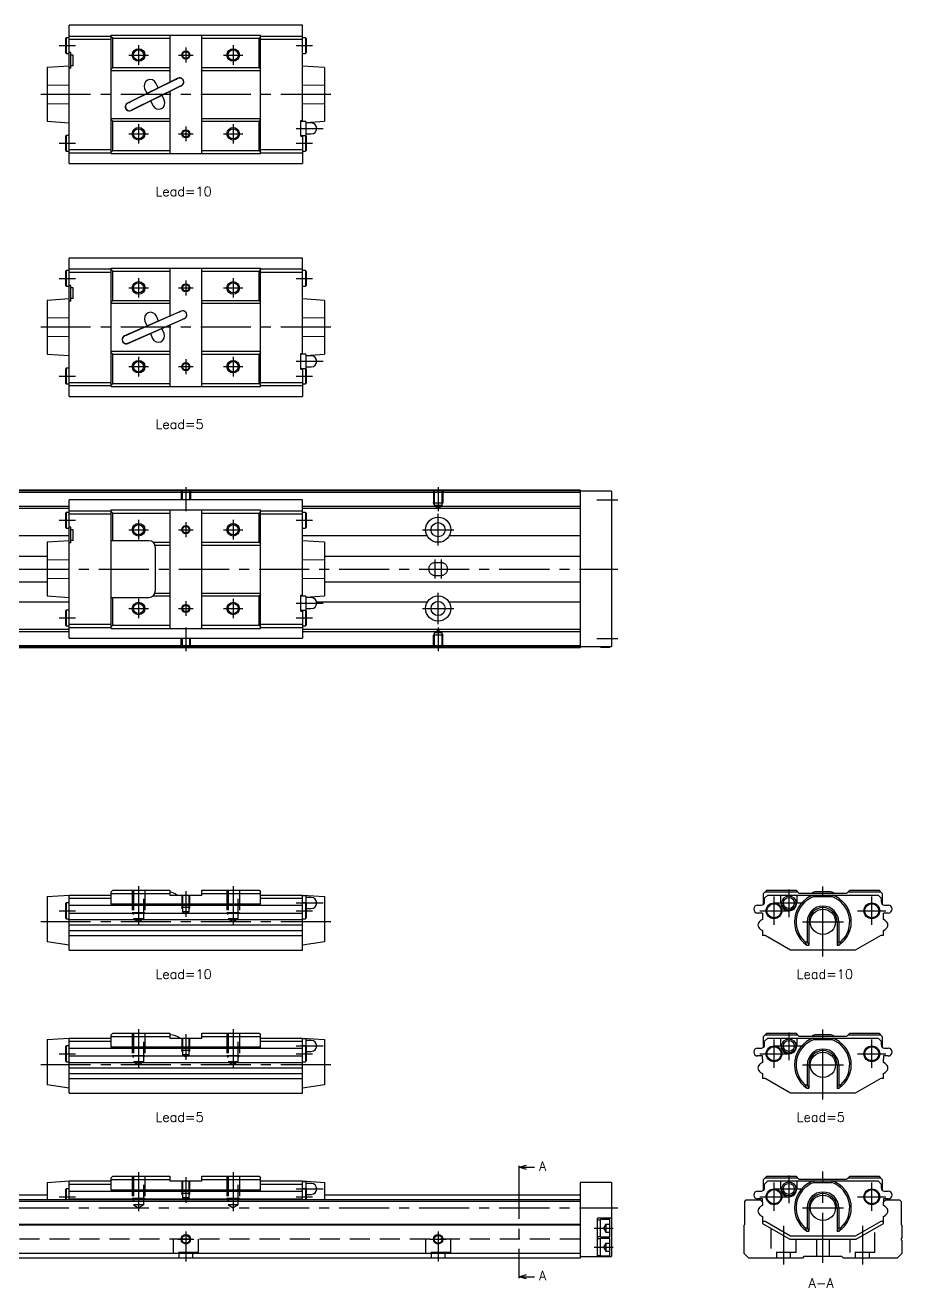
# Model space of a CAD drawing. Extents: x 0 to 494, y -8 to 401.
# Drawn here: x 215.7 to 493.6, y 0.6 to 401.3 of the extents above; entities that cross this region are included whole.
import ezdxf

# ---------------------------------------------------------------- set-up
doc = ezdxf.new("R2010")
doc.units = 0
doc.header["$LTSCALE"] = 0.5
doc.linetypes.add('CENTER', pattern=[50.8, 31.75, -6.35, 6.35, -6.35])
doc.linetypes.add('DASHED', pattern=[19.05, 12.7, -6.35])
for name, color, linetype in [('MSM_CENTER', 1, 'CENTER'), ('MSM_CONTINUOUS', 7, 'CONTINUOUS'), ('MSM_DASHED', 4, 'DASHED'), ('MSM_NARROW', 5, 'CONTINUOUS'), ('MSM_PART_NUMBER', 7, 'CONTINUOUS')]:
    doc.layers.add(name, color=color, linetype=linetype)
doc.styles.get("Standard").update_dxf_attribs({"font": 'txt.shx', "height": 1, "bigfont": 'bigfont.shx'})

msp = doc.modelspace()

# ---------------------------------------------------------------- linework, layer by layer
at = {"layer": 'MSM_CENTER'}
for p, q in [((226.41, 394.84), (231.61, 394.84)), ((251.61, 394.94), (251.61, 388.74)), ((266.61, 394.2), (266.61, 389.47)), ((281.61, 394.94), (281.61, 388.74)), ((301.61, 394.84), (306.81, 394.84)), ((248.51, 391.84), (254.71, 391.84)), ((264.24, 391.84), (268.97, 391.84)), ((278.51, 391.84), (284.71, 391.84)), ((312.61, 379.34), (220.61, 379.34)), ((251.61, 369.94), (251.61, 363.74)), ((266.61, 369.2), (266.61, 364.47)), ((281.61, 369.94), (281.61, 363.74)), ((248.51, 366.84), (254.71, 366.84)), ((264.24, 366.84), (268.97, 366.84)), ((278.51, 366.84), (284.71, 366.84)), ((301.61, 368.54), (310.11, 368.54)), ((226.41, 363.84), (231.61, 363.84)), ((301.61, 363.84), (306.81, 363.84)), ((226.41, 320.94), (231.61, 320.94)), ((251.61, 321.04), (251.61, 314.84)), ((281.61, 321.04), (281.61, 314.84)), ((301.61, 320.94), (306.81, 320.94)), ((248.51, 317.94), (254.71, 317.94)), ((264.24, 317.94), (268.97, 317.94)), ((266.61, 320.3), (266.61, 315.57)), ((278.51, 317.94), (284.71, 317.94)), ((312.61, 305.44), (220.61, 305.44)), ((248.51, 292.94), (254.71, 292.94)), ((251.61, 296.04), (251.61, 289.84)), ((264.24, 292.94), (268.97, 292.94)), ((266.61, 295.3), (266.61, 290.57)), ((278.51, 292.94), (284.71, 292.94)), ((281.61, 296.04), (281.61, 289.84)), ((301.61, 294.64), (310.11, 294.64)), ((226.41, 289.94), (231.61, 289.94)), ((301.61, 289.94), (306.81, 289.94)), ((266.61, 254.69), (266.61, 247.06)), ((346.61, 254.69), (346.61, 247.06)), ((396.91, 250.69), (403.61, 250.69)), ((346.61, 236.19), (346.61, 246.19)), ((226.41, 244.19), (231.61, 244.19)), ((248.51, 241.19), (254.71, 241.19)), ((251.61, 244.29), (251.61, 238.09)), ((264.24, 241.19), (268.97, 241.19)), ((266.61, 243.55), (266.61, 238.82)), ((278.51, 241.19), (284.71, 241.19)), ((281.61, 244.29), (281.61, 238.09)), ((301.61, 244.19), (306.81, 244.19)), ((341.61, 241.19), (351.61, 241.19)), ((86.61, 228.69), (403.61, 228.69)), ((345.61, 231.69), (345.61, 225.69)), ((347.61, 231.69), (347.61, 225.69)), ((346.61, 211.19), (346.61, 221.19)), ((251.61, 219.29), (251.61, 213.09)), ((266.61, 218.55), (266.61, 213.82)), ((281.61, 219.29), (281.61, 213.09)), ((301.61, 217.89), (310.11, 217.89)), ((226.41, 213.19), (231.61, 213.19)), ((248.51, 216.19), (254.71, 216.19)), ((264.24, 216.19), (268.97, 216.19)), ((278.51, 216.19), (284.71, 216.19)), ((301.61, 213.19), (306.81, 213.19)), ((341.61, 216.19), (351.61, 216.19)), ((266.61, 210.2), (266.61, 202.69)), ((346.61, 210.2), (346.61, 202.69)), ((396.91, 206.69), (403.61, 206.69)), ((251.61, 128.1), (251.61, 115.71)), ((266.61, 126.45), (266.61, 118.29)), ((281.61, 128.1), (281.61, 115.71)), ((453.15, 115.75), (453.15, 124.75)), ((457.85, 127), (457.85, 118.25)), ((468.65, 105.75), (468.65, 128.05)), ((484.15, 115.75), (484.15, 124.75)), ((226.41, 120.25), (231.61, 120.25)), ((301.61, 122.75), (310.11, 122.75)), ((301.61, 120.25), (306.81, 120.25)), ((448.65, 120.25), (457.65, 120.25)), ((453.35, 122.75), (462.35, 122.75)), ((479.65, 120.25), (488.65, 120.25)), ((312.61, 116.75), (220.61, 116.75)), ((462.15, 116.75), (475.15, 116.75)), ((251.61, 82.72), (251.61, 70.34)), ((266.61, 81.07), (266.61, 72.91)), ((281.61, 82.72), (281.61, 70.34)), ((457.85, 81.62), (457.85, 72.87)), ((468.65, 60.37), (468.65, 82.67)), ((301.61, 77.37), (310.11, 77.37)), ((453.15, 70.37), (453.15, 79.37)), ((453.35, 77.37), (462.35, 77.37)), ((484.15, 70.37), (484.15, 79.37)), ((226.41, 74.87), (231.61, 74.87)), ((301.61, 74.87), (306.81, 74.87)), ((448.65, 74.87), (457.65, 74.87)), ((479.65, 74.87), (488.65, 74.87)), ((312.61, 71.37), (220.61, 71.37)), ((462.15, 71.37), (475.15, 71.37)), ((251.61, 37.35), (251.61, 24.96)), ((281.61, 37.35), (281.61, 24.96)), ((372.17, 38.36), (372.17, 4.63)), ((457.85, 36.25), (457.85, 27.5)), ((468.65, 8.5), (468.65, 37.5)), ((266.61, 35.7), (266.61, 27.54)), ((453.15, 25), (453.15, 34)), ((484.15, 25), (484.15, 34)), ((226.41, 29.5), (231.61, 29.5)), ((301.61, 32), (310.11, 32)), ((301.61, 29.5), (306.81, 29.5)), ((448.65, 29.5), (457.65, 29.5)), ((453.35, 32), (462.35, 32)), ((479.65, 29.5), (488.65, 29.5)), ((86.61, 26), (403.61, 26)), ((462.15, 26), (475.15, 26)), ((456.15, 20.29), (456.15, 8)), ((481.15, 20.29), (481.15, 8)), ((266.61, 18.5), (266.61, 9)), ((346.61, 18.5), (346.61, 9)), ((396.11, 19.5), (402.11, 19.5)), ((264.07, 16), (269.14, 16)), ((344.03, 16), (349.18, 16)), ((396.11, 13.5), (402.11, 13.5))]:
    msp.add_line(p, q, dxfattribs=at)
at = {"layer": 'MSM_CONTINUOUS'}
for p, q in [((303.61, 401.29), (229.61, 401.29)), ((229.61, 357.39), (229.61, 401.29)), ((303.61, 370.79), (303.61, 401.29)), ((228.66, 397.34), (228.41, 397.09)), ((228.41, 397.09), (228.41, 392.59)), ((229.61, 397.34), (228.66, 397.34)), ((228.66, 397.34), (228.66, 392.34)), ((229.61, 397.84), (242.91, 397.84)), ((229.61, 396.84), (242.91, 396.84)), ((242.91, 360.54), (242.91, 398.14)), ((242.91, 398.14), (290.31, 398.14)), ((243.41, 397.14), (242.91, 397.64)), ((243.41, 387.84), (243.41, 397.14)), ((243.41, 397.14), (261.51, 397.14)), ((261.51, 398.14), (261.51, 383.18)), ((271.71, 360.54), (271.71, 398.14)), ((271.71, 397.14), (289.81, 397.14)), ((290.31, 397.64), (289.81, 397.14)), ((289.81, 387.84), (289.81, 397.14)), ((290.31, 360.54), (290.31, 398.14)), ((290.31, 397.84), (303.61, 397.84)), ((290.31, 396.84), (303.61, 396.84)), ((304.56, 397.34), (303.61, 397.34)), ((304.56, 397.34), (304.56, 392.34)), ((304.81, 397.09), (304.56, 397.34)), ((304.81, 397.09), (304.81, 392.59)), ((228.41, 392.59), (228.66, 392.34)), ((228.66, 392.34), (229.61, 392.34)), ((230.11, 392.64), (229.61, 392.64)), ((230.11, 387.64), (230.11, 392.64)), ((230.81, 391.84), (230.11, 391.84)), ((230.81, 388.44), (230.81, 391.84)), ((303.61, 392.34), (304.56, 392.34)), ((304.56, 392.34), (304.81, 392.59)), ((229.61, 388.34), (222.61, 387.84)), ((222.61, 387.84), (222.61, 370.84)), ((230.11, 387.64), (229.61, 387.64)), ((230.81, 388.44), (230.11, 388.44)), ((242.91, 387.34), (243.41, 387.84)), ((242.91, 386.94), (261.51, 386.94)), ((243.41, 387.84), (261.51, 387.84)), ((271.71, 387.84), (289.81, 387.84)), ((271.71, 386.94), (290.31, 386.94)), ((289.81, 387.84), (290.31, 387.34)), ((310.61, 387.84), (303.61, 388.34)), ((310.61, 387.84), (310.61, 370.84)), ((229.61, 382.3), (222.61, 382.21)), ((264.08, 384.46), (248.08, 376.56)), ((263.37, 384.05), (248.84, 376.87)), ((249.23, 374.22), (265.23, 382.12)), ((249.94, 374.63), (264.48, 381.81)), ((253.53, 381.14), (254.29, 379.62)), ((257.87, 381.39), (257.12, 382.92)), ((263.37, 384.05), (263.7, 384.18)), ((264.1, 384.41), (263.79, 384.26)), ((264.78, 382), (264.48, 381.81)), ((264.89, 382.01), (265.21, 382.17)), ((310.61, 382.21), (303.61, 382.3)), ((248.42, 376.67), (248.1, 376.51)), ((248.53, 376.68), (248.84, 376.87)), ((255.44, 377.29), (256.19, 375.76)), ((259.78, 377.54), (259.02, 379.06)), ((261.51, 380.28), (261.51, 360.54)), ((222.61, 376.47), (229.61, 376.38)), ((249.21, 374.27), (249.52, 374.42)), ((249.61, 374.5), (249.94, 374.63)), ((303.61, 376.38), (310.61, 376.47)), ((222.61, 370.84), (229.61, 370.34)), ((242.91, 371.74), (261.51, 371.74)), ((243.41, 370.84), (242.91, 371.34)), ((243.41, 370.84), (261.51, 370.84)), ((243.41, 361.54), (243.41, 370.84)), ((271.71, 371.74), (290.31, 371.74)), ((271.71, 370.84), (289.81, 370.84)), ((290.31, 371.34), (289.81, 370.84)), ((289.81, 361.54), (289.81, 370.84)), ((303.11, 371.04), (303.61, 371.04)), ((303.11, 366.04), (303.11, 371.04)), ((304.61, 370.79), (303.11, 370.79)), ((304.61, 370.41), (310.61, 370.84)), ((304.61, 370.79), (304.61, 366.29)), ((306.36, 370.29), (304.61, 370.29)), ((228.66, 366.34), (228.41, 366.09)), ((228.41, 366.09), (228.41, 361.59)), ((228.66, 366.34), (228.66, 361.34)), ((229.61, 366.34), (228.66, 366.34)), ((303.11, 366.29), (304.61, 366.29)), ((303.11, 366.04), (303.61, 366.04)), ((303.61, 366.29), (303.61, 357.39)), ((304.56, 366.29), (304.56, 361.34)), ((304.61, 366.79), (306.36, 366.79)), ((304.81, 366.09), (304.61, 366.29)), ((304.81, 366.09), (304.81, 361.59)), ((228.41, 361.59), (228.66, 361.34)), ((228.66, 361.34), (229.61, 361.34)), ((229.61, 361.84), (242.91, 361.84)), ((229.61, 360.84), (242.91, 360.84)), ((242.91, 361.04), (243.41, 361.54)), ((243.41, 361.54), (261.51, 361.54)), ((271.71, 361.54), (289.81, 361.54)), ((289.81, 361.54), (290.31, 361.04)), ((290.31, 361.84), (303.61, 361.84)), ((290.31, 360.84), (303.61, 360.84)), ((303.61, 361.34), (304.56, 361.34)), ((304.56, 361.34), (304.81, 361.59)), ((229.61, 357.39), (303.61, 357.39)), ((242.91, 360.54), (290.31, 360.54)), ((303.61, 327.39), (229.61, 327.39)), ((229.61, 283.49), (229.61, 327.39)), ((303.61, 296.89), (303.61, 327.39)), ((228.66, 323.44), (228.41, 323.19)), ((228.41, 323.19), (228.41, 318.69)), ((229.61, 323.44), (228.66, 323.44)), ((228.66, 323.44), (228.66, 318.44)), ((229.61, 323.94), (242.91, 323.94)), ((229.61, 322.94), (242.91, 322.94)), ((242.91, 286.64), (242.91, 324.24)), ((242.91, 324.24), (290.31, 324.24)), ((243.41, 323.24), (242.91, 323.74)), ((243.41, 313.94), (243.41, 323.24)), ((243.41, 323.24), (261.51, 323.24)), ((261.51, 324.24), (261.51, 308.99)), ((271.71, 286.64), (271.71, 324.24)), ((271.71, 323.24), (289.81, 323.24)), ((290.31, 323.74), (289.81, 323.24)), ((289.81, 313.94), (289.81, 323.24)), ((290.31, 286.64), (290.31, 324.24)), ((290.31, 323.94), (303.61, 323.94)), ((290.31, 322.94), (303.61, 322.94)), ((304.56, 323.44), (303.61, 323.44)), ((304.56, 323.44), (304.56, 318.44)), ((304.81, 323.19), (304.56, 323.44)), ((304.81, 323.19), (304.81, 318.69)), ((228.41, 318.69), (228.66, 318.44)), ((228.66, 318.44), (229.61, 318.44)), ((230.11, 318.74), (229.61, 318.74)), ((230.11, 313.74), (230.11, 318.74)), ((230.81, 317.94), (230.11, 317.94)), ((230.81, 314.54), (230.81, 317.94)), ((303.61, 318.44), (304.56, 318.44)), ((304.56, 318.44), (304.81, 318.69)), ((229.61, 314.44), (222.61, 313.94)), ((222.61, 313.94), (222.61, 296.94)), ((230.11, 313.74), (229.61, 313.74)), ((230.81, 314.54), (230.11, 314.54)), ((242.91, 313.44), (243.41, 313.94)), ((242.91, 313.04), (261.51, 313.04)), ((243.41, 313.94), (261.51, 313.94)), ((271.71, 313.94), (289.81, 313.94)), ((271.71, 313.04), (290.31, 313.04)), ((289.81, 313.94), (290.31, 313.44)), ((310.61, 313.94), (303.61, 314.44)), ((310.61, 313.94), (310.61, 296.94)), ((265.13, 310.58), (247.13, 302.68)), ((264.4, 310.21), (247.9, 302.96)), ((257.96, 307.43), (257.28, 308.99)), ((265.15, 310.53), (264.83, 310.39)), ((229.61, 308.4), (222.61, 308.31)), ((248.18, 300.3), (266.18, 308.2)), ((248.91, 300.67), (265.41, 307.92)), ((253.62, 307.38), (254.3, 305.83)), ((259.69, 303.5), (259.01, 305.05)), ((261.51, 306.15), (261.51, 286.64)), ((265.83, 308.1), (266.16, 308.25)), ((310.61, 308.31), (303.61, 308.4)), ((222.61, 302.57), (229.61, 302.48)), ((247.48, 302.78), (247.15, 302.63)), ((255.35, 303.45), (256.03, 301.89)), ((303.61, 302.48), (310.61, 302.57)), ((222.61, 296.94), (229.61, 296.44)), ((242.91, 297.84), (261.51, 297.84)), ((243.41, 296.94), (242.91, 297.44)), ((243.41, 296.94), (261.51, 296.94)), ((243.41, 287.64), (243.41, 296.94)), ((248.16, 300.35), (248.48, 300.49)), ((271.71, 297.84), (290.31, 297.84)), ((271.71, 296.94), (289.81, 296.94)), ((290.31, 297.44), (289.81, 296.94)), ((289.81, 287.64), (289.81, 296.94)), ((303.11, 297.14), (303.61, 297.14)), ((303.11, 292.14), (303.11, 297.14)), ((304.61, 296.89), (303.11, 296.89)), ((304.61, 296.51), (310.61, 296.94)), ((304.61, 296.89), (304.61, 292.39)), ((306.36, 296.39), (304.61, 296.39)), ((304.61, 292.89), (306.36, 292.89)), ((228.66, 292.44), (228.41, 292.19)), ((228.41, 292.19), (228.41, 287.69)), ((228.66, 292.44), (228.66, 287.44)), ((229.61, 292.44), (228.66, 292.44)), ((303.11, 292.39), (304.61, 292.39)), ((303.11, 292.14), (303.61, 292.14)), ((303.61, 292.39), (303.61, 283.49)), ((304.56, 292.39), (304.56, 287.44)), ((304.81, 292.19), (304.61, 292.39)), ((304.81, 292.19), (304.81, 287.69)), ((228.41, 287.69), (228.66, 287.44)), ((228.66, 287.44), (229.61, 287.44)), ((229.61, 287.94), (242.91, 287.94)), ((229.61, 286.94), (242.91, 286.94)), ((242.91, 287.14), (243.41, 287.64)), ((242.91, 286.64), (290.31, 286.64)), ((243.41, 287.64), (261.51, 287.64)), ((271.71, 287.64), (289.81, 287.64)), ((289.81, 287.64), (290.31, 287.14)), ((290.31, 287.94), (303.61, 287.94)), ((290.31, 286.94), (303.61, 286.94)), ((303.61, 287.44), (304.56, 287.44)), ((304.56, 287.44), (304.81, 287.69)), ((229.61, 283.49), (303.61, 283.49)), ((391.61, 253.69), (141.61, 253.69)), ((391.61, 253.49), (141.61, 253.49)), ((391.61, 252.99), (141.61, 252.99)), ((391.61, 253.69), (391.61, 203.69)), ((401.61, 253.39), (391.61, 253.39)), ((398.11, 253.39), (398.11, 253.44)), ((401.11, 253.44), (398.11, 253.44)), ((401.11, 253.39), (401.11, 253.44)), ((401.61, 253.39), (401.61, 203.99)), ((229.61, 248.59), (141.61, 248.59)), ((303.61, 250.64), (229.61, 250.64)), ((229.61, 206.74), (229.61, 250.64)), ((303.61, 220.14), (303.61, 250.64)), ((391.61, 248.59), (303.61, 248.59)), ((229.61, 247.89), (141.61, 247.89)), ((228.66, 246.69), (228.41, 246.44)), ((228.41, 246.44), (228.41, 241.94)), ((229.61, 246.69), (228.66, 246.69)), ((228.66, 246.69), (228.66, 241.69)), ((229.61, 247.19), (242.91, 247.19)), ((229.61, 246.19), (242.91, 246.19)), ((242.91, 247.49), (290.31, 247.49)), ((242.91, 209.89), (242.91, 247.49)), ((243.41, 246.49), (242.91, 246.99)), ((243.41, 246.49), (261.51, 246.49)), ((243.41, 237.69), (243.41, 246.49)), ((261.51, 247.49), (261.51, 209.89)), ((271.71, 209.89), (271.71, 247.49)), ((271.71, 246.49), (289.81, 246.49)), ((290.31, 246.99), (289.81, 246.49)), ((289.81, 237.19), (289.81, 246.49)), ((290.31, 209.89), (290.31, 247.49)), ((290.31, 247.19), (303.61, 247.19)), ((290.31, 246.19), (303.61, 246.19)), ((391.61, 247.89), (303.61, 247.89)), ((304.56, 246.69), (303.61, 246.69)), ((304.56, 246.69), (304.56, 241.69)), ((304.81, 246.44), (304.56, 246.69)), ((304.81, 246.44), (304.81, 241.94)), ((228.41, 241.94), (228.66, 241.69)), ((228.66, 241.69), (229.61, 241.69)), ((230.11, 241.99), (229.61, 241.99)), ((230.11, 236.99), (230.11, 241.99)), ((230.81, 241.19), (230.11, 241.19)), ((230.81, 237.79), (230.81, 241.19)), ((303.61, 241.69), (304.56, 241.69)), ((304.56, 241.69), (304.81, 241.94)), ((229.61, 239.23), (190.09, 239.23)), ((229.61, 237.69), (222.61, 237.19)), ((222.61, 237.19), (222.61, 220.19)), ((230.11, 236.99), (229.61, 236.99)), ((230.81, 237.79), (230.11, 237.79)), ((254.91, 237.69), (242.91, 237.69)), ((256.23, 237.19), (261.51, 237.19)), ((271.71, 237.19), (289.81, 237.19)), ((289.81, 237.19), (290.31, 236.69)), ((343.12, 239.23), (303.61, 239.23)), ((310.61, 237.19), (303.61, 237.69)), ((310.61, 237.19), (310.61, 220.19)), ((391.61, 239.23), (350.09, 239.23)), ((222.61, 232.69), (151.11, 232.69)), ((256.81, 236.29), (261.51, 236.29)), ((256.91, 235.69), (256.91, 221.69)), ((271.71, 236.29), (290.31, 236.29)), ((391.61, 232.69), (310.61, 232.69)), ((229.61, 231.65), (222.61, 231.56)), ((310.61, 231.56), (303.61, 231.65)), ((151.11, 224.69), (222.61, 224.69)), ((222.61, 225.82), (229.61, 225.73)), ((303.61, 225.73), (310.61, 225.82)), ((310.61, 224.69), (391.61, 224.69)), ((256.81, 221.09), (261.51, 221.09)), ((271.71, 221.09), (290.31, 221.09)), ((290.31, 220.69), (289.81, 220.19)), ((303.11, 220.39), (303.61, 220.39)), ((303.11, 215.39), (303.11, 220.39)), ((229.61, 218.15), (190.09, 218.15)), ((222.61, 220.19), (229.61, 219.69)), ((242.91, 219.69), (254.91, 219.69)), ((243.41, 210.89), (243.41, 219.69)), ((256.23, 220.19), (261.51, 220.19)), ((271.71, 220.19), (289.81, 220.19)), ((289.81, 210.89), (289.81, 220.19)), ((304.61, 220.14), (303.11, 220.14)), ((304.61, 219.76), (310.61, 220.19)), ((304.61, 220.14), (304.61, 215.64)), ((306.36, 219.64), (304.61, 219.64)), ((343.12, 218.15), (308.09, 218.15)), ((391.61, 218.15), (350.09, 218.15)), ((228.66, 215.69), (228.41, 215.44)), ((228.41, 215.44), (228.41, 210.94)), ((228.66, 215.69), (228.66, 210.69)), ((229.61, 215.69), (228.66, 215.69)), ((303.11, 215.64), (304.61, 215.64)), ((303.11, 215.39), (303.61, 215.39)), ((303.61, 215.64), (303.61, 206.74)), ((304.56, 215.64), (304.56, 210.69)), ((304.61, 216.14), (306.36, 216.14)), ((304.81, 215.44), (304.61, 215.64)), ((304.81, 215.44), (304.81, 210.94)), ((229.61, 209.49), (141.61, 209.49)), ((229.61, 208.79), (141.61, 208.79)), ((228.41, 210.94), (228.66, 210.69)), ((228.66, 210.69), (229.61, 210.69)), ((229.61, 211.19), (242.91, 211.19)), ((229.61, 210.19), (242.91, 210.19)), ((242.91, 210.39), (243.41, 210.89)), ((242.91, 209.89), (290.31, 209.89)), ((243.41, 210.89), (261.51, 210.89)), ((271.71, 210.89), (289.81, 210.89)), ((289.81, 210.89), (290.31, 210.39)), ((290.31, 211.19), (303.61, 211.19)), ((290.31, 210.19), (303.61, 210.19)), ((303.61, 210.69), (304.56, 210.69)), ((391.61, 209.49), (303.61, 209.49)), ((391.61, 208.79), (303.61, 208.79)), ((304.56, 210.69), (304.81, 210.94)), ((391.61, 204.39), (141.61, 204.39)), ((229.61, 206.74), (303.61, 206.74)), ((391.61, 203.89), (141.61, 203.89)), ((391.61, 203.69), (141.61, 203.69)), ((401.61, 203.99), (391.61, 203.99)), ((398.11, 203.94), (401.11, 203.94)), ((401.11, 203.94), (401.11, 203.99)), ((222.61, 124.75), (229.61, 125.25)), ((222.61, 124.75), (222.61, 110.43)), ((229.61, 125.25), (242.91, 125.25)), ((229.61, 107.75), (229.61, 125.25)), ((229.61, 124.25), (242.91, 124.25)), ((242.91, 126.25), (243.41, 126.75)), ((242.91, 122.33), (242.91, 126.25)), ((242.91, 125.75), (261.51, 125.75)), ((243.41, 126.75), (261.51, 126.75)), ((261.51, 126.75), (261.51, 125.25)), ((261.51, 125.25), (271.71, 125.25)), ((271.71, 125.25), (271.71, 126.75)), ((271.71, 126.75), (289.81, 126.75)), ((271.71, 125.75), (290.31, 125.75)), ((289.81, 126.75), (290.31, 126.25)), ((290.31, 122.33), (290.31, 126.25)), ((290.31, 125.25), (303.61, 125.25)), ((290.31, 124.25), (303.61, 124.25)), ((303.61, 125.25), (310.61, 124.75)), ((303.61, 107.75), (303.61, 125.25)), ((304.61, 125), (303.61, 125)), ((304.61, 125), (304.61, 122.7)), ((306.36, 124.5), (304.61, 124.5)), ((310.61, 124.75), (310.61, 110.43)), ((450.84, 126.75), (449.84, 125.75)), ((449.84, 122.33), (449.84, 125.75)), ((450.15, 124.25), (451.15, 125.25)), ((450.15, 123.05), (450.15, 124.25)), ((450.34, 126.25), (460.65, 126.25)), ((450.84, 126.75), (460.15, 126.75)), ((451.15, 125.25), (486.15, 125.25)), ((455.35, 122.75), (455.35, 125.25)), ((461.05, 125.85), (460.15, 126.75)), ((460.35, 125.25), (460.35, 122.75)), ((461.05, 125.85), (476.25, 125.85)), ((465.69, 125.25), (465.77, 124.75)), ((465.77, 124.75), (471.52, 124.75)), ((466.4, 126.25), (466.33, 126.24)), ((470.89, 126.25), (466.4, 126.25)), ((471.52, 124.75), (471.6, 125.25)), ((477.15, 126.75), (476.25, 125.85)), ((476.65, 126.25), (486.94, 126.25)), ((477.15, 126.75), (486.44, 126.75)), ((486.15, 125.25), (487.15, 124.25)), ((487.44, 125.75), (486.44, 126.75)), ((487.15, 124.25), (487.15, 123.05)), ((487.44, 125.75), (487.44, 122.33)), ((228.66, 122.75), (228.41, 122.5)), ((228.41, 122.5), (228.41, 118)), ((229.61, 122.75), (228.66, 122.75)), ((228.66, 122.75), (228.66, 117.75)), ((229.61, 122.05), (303.61, 122.05)), ((290.31, 122.33), (242.91, 122.33)), ((304.56, 122.75), (303.61, 122.75)), ((304.81, 122.5), (304.56, 122.75)), ((304.56, 122.75), (304.56, 117.75)), ((304.81, 122.5), (304.81, 118)), ((304.81, 121), (306.36, 121)), ((447.95, 122.05), (449.15, 122.05)), ((488.15, 122.05), (489.35, 122.05)), ((228.41, 118), (228.66, 117.75)), ((228.66, 117.75), (229.61, 117.75)), ((229.61, 119.55), (303.61, 119.55)), ((229.61, 117.47), (303.61, 117.47)), ((303.61, 117.75), (304.56, 117.75)), ((304.56, 117.75), (304.81, 118)), ((449.45, 119.55), (447.95, 119.55)), ((449.45, 117.47), (448.89, 117.15)), ((449.45, 119.55), (449.45, 117.47)), ((463.65, 116.75), (463.65, 110.43)), ((464.15, 116.75), (464.15, 109.37)), ((473.15, 116.75), (473.15, 109.37)), ((473.65, 116.75), (473.65, 110.43)), ((489.35, 119.55), (487.85, 119.55)), ((487.85, 117.47), (487.85, 119.55)), ((488.41, 117.15), (487.85, 117.47)), ((229.61, 115.75), (303.61, 115.75)), ((229.61, 114.02), (303.61, 114.02)), ((229.61, 112.41), (303.61, 112.41)), ((448.89, 114.35), (449.45, 114.02)), ((449.45, 114.02), (449.45, 112.41)), ((450.3, 112.41), (449.45, 112.41)), ((458.37, 107.75), (450.3, 112.41)), ((487, 112.41), (478.92, 107.75)), ((487.85, 112.41), (487, 112.41)), ((487.85, 114.02), (488.41, 114.35)), ((487.85, 112.41), (487.85, 114.02)), ((229.61, 109.37), (222.61, 110.43)), ((310.61, 110.43), (303.61, 109.37)), ((462.96, 110.43), (463.65, 110.43)), ((463.49, 109.37), (464.15, 109.37)), ((463.65, 110.43), (464.15, 109.37)), ((473.15, 109.37), (473.65, 110.43)), ((473.15, 109.37), (473.8, 109.37)), ((473.65, 110.43), (474.33, 110.43)), ((229.61, 107.75), (303.61, 107.75)), ((478.92, 107.75), (458.37, 107.75)), ((242.91, 80.87), (243.41, 81.37)), ((242.91, 76.96), (242.91, 80.87)), ((242.91, 80.37), (261.51, 80.37)), ((243.41, 81.37), (261.51, 81.37)), ((261.51, 81.37), (261.51, 79.87)), ((261.76, 80.87), (261.51, 80.87)), ((271.71, 79.87), (271.71, 81.37)), ((271.71, 81.37), (289.81, 81.37)), ((271.71, 80.37), (290.31, 80.37)), ((289.81, 81.37), (290.31, 80.87)), ((290.31, 76.96), (290.31, 80.87)), ((450.84, 81.37), (449.84, 80.37)), ((449.84, 76.96), (449.84, 80.37)), ((450.34, 80.87), (460.65, 80.87)), ((450.84, 81.37), (460.15, 81.37)), ((461.05, 80.47), (460.15, 81.37)), ((461.05, 80.47), (476.25, 80.47)), ((466.4, 80.87), (466.33, 80.87)), ((470.89, 80.87), (466.4, 80.87)), ((477.15, 81.37), (476.25, 80.47)), ((476.65, 80.87), (486.94, 80.87)), ((477.15, 81.37), (486.44, 81.37)), ((487.44, 80.37), (486.44, 81.37)), ((487.44, 80.37), (487.44, 76.96)), ((222.61, 79.37), (229.61, 79.87)), ((222.61, 79.37), (222.61, 65.05)), ((228.66, 77.37), (228.41, 77.12)), ((228.41, 77.12), (228.41, 72.62)), ((229.61, 77.37), (228.66, 77.37)), ((228.66, 77.37), (228.66, 72.37)), ((229.61, 79.87), (242.91, 79.87)), ((229.61, 62.37), (229.61, 79.87)), ((229.61, 78.87), (242.91, 78.87)), ((229.61, 76.67), (303.61, 76.67)), ((290.31, 76.96), (242.91, 76.96)), ((261.51, 79.87), (271.71, 79.87)), ((290.31, 79.87), (303.61, 79.87)), ((290.31, 78.87), (303.61, 78.87)), ((303.61, 79.87), (310.61, 79.37)), ((303.61, 62.37), (303.61, 79.87)), ((304.61, 79.62), (303.61, 79.62)), ((304.56, 77.37), (303.61, 77.37)), ((304.81, 77.12), (304.56, 77.37)), ((304.56, 77.37), (304.56, 72.37)), ((304.61, 79.62), (304.61, 77.32)), ((306.36, 79.12), (304.61, 79.12)), ((304.81, 77.12), (304.81, 72.62)), ((310.61, 79.37), (310.61, 65.05)), ((447.95, 76.67), (449.15, 76.67)), ((450.15, 78.87), (451.15, 79.87)), ((450.15, 77.67), (450.15, 78.87)), ((451.15, 79.87), (486.15, 79.87)), ((455.35, 77.37), (455.35, 79.87)), ((460.35, 79.87), (460.35, 77.37)), ((465.69, 79.87), (465.77, 79.37)), ((465.77, 79.37), (471.52, 79.37)), ((471.52, 79.37), (471.6, 79.87)), ((486.15, 79.87), (487.15, 78.87)), ((487.15, 78.87), (487.15, 77.67)), ((488.15, 76.67), (489.35, 76.67)), ((228.41, 72.62), (228.66, 72.37)), ((228.66, 72.37), (229.61, 72.37)), ((229.61, 74.17), (303.61, 74.17)), ((303.61, 72.37), (304.56, 72.37)), ((304.56, 72.37), (304.81, 72.62)), ((304.81, 75.62), (306.36, 75.62)), ((449.45, 74.17), (447.95, 74.17)), ((449.45, 73.17), (449.45, 74.17)), ((449.45, 73.17), (449.45, 72.1)), ((489.35, 74.17), (487.85, 74.17)), ((487.85, 74.17), (487.85, 73.17)), ((487.85, 72.1), (487.85, 73.17)), ((229.61, 72.1), (303.61, 72.1)), ((229.61, 70.37), (303.61, 70.37)), ((229.61, 68.65), (303.61, 68.65)), ((449.45, 72.1), (448.89, 71.77)), ((448.89, 68.97), (449.45, 68.65)), ((449.45, 68.65), (449.45, 67.04)), ((463.65, 71.37), (463.65, 65.05)), ((464.15, 71.37), (464.15, 63.99)), ((473.15, 71.37), (473.15, 63.99)), ((473.65, 71.37), (473.65, 65.05)), ((488.41, 71.77), (487.85, 72.1)), ((487.85, 68.65), (488.41, 68.97)), ((487.85, 67.04), (487.85, 68.65)), ((229.61, 63.99), (222.61, 65.05)), ((229.61, 67.04), (303.61, 67.04)), ((310.61, 65.05), (303.61, 63.99)), ((450.3, 67.04), (449.45, 67.04)), ((458.37, 62.37), (450.3, 67.04)), ((462.96, 65.05), (463.65, 65.05)), ((463.65, 65.05), (464.15, 63.99)), ((473.15, 63.99), (473.65, 65.05)), ((473.65, 65.05), (474.33, 65.05)), ((487, 67.04), (478.92, 62.37)), ((487.85, 67.04), (487, 67.04)), ((229.61, 62.37), (303.61, 62.37)), ((478.92, 62.37), (458.37, 62.37)), ((463.49, 63.99), (464.15, 63.99)), ((473.15, 63.99), (473.8, 63.99)), ((372.17, 38.86), (374.67, 39.53)), ((372.17, 39.36), (372.17, 38.36)), ((374.67, 38.19), (372.17, 38.86)), ((372.17, 38.86), (377.17, 38.86)), ((222.61, 34), (229.61, 34.5)), ((222.61, 34), (222.61, 28.5)), ((229.61, 28.5), (229.61, 34.5)), ((229.61, 34.5), (242.91, 34.5)), ((229.61, 33.5), (242.91, 33.5)), ((242.91, 35.5), (243.41, 36)), ((242.91, 31.59), (242.91, 35.5)), ((242.91, 35), (261.51, 35)), ((243.41, 36), (261.51, 36)), ((261.51, 36), (261.51, 34.5)), ((261.51, 34.5), (271.71, 34.5)), ((271.71, 34.5), (271.71, 36)), ((271.71, 36), (289.81, 36)), ((271.71, 35), (290.31, 35)), ((289.81, 36), (290.31, 35.5)), ((290.31, 31.59), (290.31, 35.5)), ((290.31, 34.5), (303.61, 34.5)), ((290.31, 33.5), (303.61, 33.5)), ((303.61, 34.5), (310.61, 34)), ((303.61, 28.5), (303.61, 34.5)), ((304.61, 34.25), (303.61, 34.25)), ((304.61, 34.25), (304.61, 31.95)), ((306.36, 33.75), (304.61, 33.75)), ((310.61, 34), (310.61, 28.5)), ((401.61, 34), (391.61, 34)), ((391.61, 34), (391.61, 10)), ((401.61, 34), (401.61, 10.5)), ((450.84, 36), (449.84, 35)), ((449.84, 31.59), (449.84, 35)), ((450.15, 33.5), (451.15, 34.5)), ((450.15, 32.3), (450.15, 33.5)), ((450.34, 35.5), (460.65, 35.5)), ((450.84, 36), (460.15, 36)), ((451.15, 34.5), (486.15, 34.5)), ((455.35, 32), (455.35, 34.5)), ((461.05, 35.1), (460.15, 36)), ((460.35, 34.5), (460.35, 32)), ((461.05, 35.1), (476.25, 35.1)), ((465.69, 34.5), (465.77, 34)), ((465.77, 34), (471.52, 34)), ((471.52, 34), (471.6, 34.5)), ((477.15, 36), (476.25, 35.1)), ((476.65, 35.5), (486.94, 35.5)), ((477.15, 36), (486.44, 36)), ((486.15, 34.5), (487.15, 33.5)), ((487.44, 35), (486.44, 36)), ((487.15, 33.5), (487.15, 32.3)), ((487.44, 35), (487.44, 31.59)), ((391.61, 28.5), (141.61, 28.5)), ((222.61, 30), (146.46, 30)), ((228.66, 32), (228.41, 31.75)), ((228.41, 31.75), (228.41, 28.5)), ((229.61, 32), (228.66, 32)), ((228.66, 32), (228.66, 28.5)), ((229.61, 31.3), (303.61, 31.3)), ((229.61, 28.8), (303.61, 28.8)), ((290.31, 31.59), (242.91, 31.59)), ((304.56, 32), (303.61, 32)), ((304.81, 31.75), (304.56, 32)), ((304.56, 32), (304.56, 28.5)), ((304.81, 31.75), (304.81, 28.5)), ((304.81, 30.25), (306.36, 30.25)), ((391.61, 30), (310.61, 30)), ((443.85, 28), (444.35, 28.5)), ((444.35, 28.5), (448.75, 28.5)), ((447.95, 31.3), (449.15, 31.3)), ((449.45, 28.8), (447.95, 28.8)), ((448.75, 28.5), (449.45, 27.8)), ((449.45, 27.8), (449.45, 28.8)), ((487.85, 28.8), (487.85, 27.8)), ((489.35, 28.8), (487.85, 28.8)), ((487.85, 27.8), (488.55, 28.5)), ((488.15, 31.3), (489.35, 31.3)), ((488.55, 28.5), (492.95, 28.5)), ((492.95, 28.5), (493.45, 28)), ((391.61, 28), (141.61, 28)), ((443.85, 20.7), (443.85, 28)), ((449.45, 26.72), (448.89, 26.4)), ((449.45, 27.8), (449.45, 26.72)), ((463.65, 26), (463.65, 19.68)), ((464.15, 26), (464.15, 18.62)), ((473.15, 26), (473.15, 18.62)), ((473.65, 26), (473.65, 19.68)), ((487.85, 26.72), (487.85, 27.8)), ((488.41, 26.4), (487.85, 26.72)), ((493.45, 28), (493.45, 20.7)), ((391.61, 20.7), (141.61, 20.7)), ((391.61, 20.5), (141.61, 20.5)), ((397.11, 10.5), (397.11, 22.75)), ((401.61, 22.75), (397.11, 22.75)), ((398.11, 22.1), (397.11, 22.1)), ((398.11, 16.75), (398.11, 22.25)), ((401.11, 22.25), (398.11, 22.25)), ((401.11, 16.75), (401.11, 22.25)), ((443.65, 20.5), (443.85, 20.7)), ((443.65, 11.5), (443.65, 20.5)), ((448.89, 23.6), (449.45, 23.28)), ((449.45, 23.28), (449.45, 21)), ((450.3, 21.66), (449.45, 21.66)), ((449.45, 21), (458.11, 16)), ((458.37, 17), (450.3, 21.66)), ((487, 21.66), (478.92, 17)), ((479.18, 16), (487.85, 21)), ((487.85, 21.66), (487, 21.66)), ((487.85, 23.28), (488.41, 23.6)), ((487.85, 21), (487.85, 23.28)), ((493.45, 20.7), (493.65, 20.5)), ((493.65, 20.5), (493.65, 16.4)), ((397.11, 16.9), (398.11, 16.9)), ((398.11, 16.1), (397.11, 16.1)), ((398.11, 16.75), (401.11, 16.75)), ((398.11, 10.75), (398.11, 16.25)), ((401.11, 16.25), (398.11, 16.25)), ((401.11, 10.75), (401.11, 16.25)), ((478.92, 17), (458.37, 17)), ((462.96, 19.68), (463.65, 19.68)), ((463.49, 18.62), (464.15, 18.62)), ((463.65, 19.68), (464.15, 18.62)), ((473.15, 18.62), (473.65, 19.68)), ((473.15, 18.62), (473.8, 18.62)), ((473.65, 19.68), (474.33, 19.68)), ((458.11, 16), (479.18, 16)), ((493.65, 15.6), (493.65, 11.5)), ((391.61, 11.5), (141.61, 11.5)), ((391.61, 10), (141.61, 10)), ((391.61, 10.5), (401.61, 10.5)), ((397.11, 10.9), (398.11, 10.9)), ((398.11, 10.75), (401.11, 10.75)), ((445.15, 10), (443.65, 11.5)), ((462.13, 10), (445.15, 10)), ((462.63, 10.5), (462.13, 10)), ((474.65, 10.5), (462.63, 10.5)), ((475.15, 10), (474.65, 10.5)), ((492.15, 10), (475.15, 10)), ((493.65, 11.5), (492.15, 10)), ((372.17, 4.13), (374.67, 4.8)), ((372.17, 4.63), (372.17, 3.63)), ((374.67, 3.46), (372.17, 4.13)), ((372.17, 4.13), (377.17, 4.13))]:
    msp.add_line(p, q, dxfattribs=at)
for centre, radius in [((251.61, 391.84), 1.62), ((266.61, 391.84), 1.06), ((281.61, 391.84), 1.62), ((251.61, 366.84), 1.62), ((266.61, 366.84), 1.06), ((281.61, 366.84), 1.62), ((251.61, 317.94), 1.62), ((266.61, 317.94), 1.06), ((281.61, 317.94), 1.62), ((251.61, 292.94), 1.62), ((266.61, 292.94), 1.06), ((281.61, 292.94), 1.62), ((346.61, 241.19), 4), ((251.61, 241.19), 1.62), ((266.61, 241.19), 1.06), ((281.61, 241.19), 1.62), ((346.61, 241.19), 2.25), ((251.61, 216.19), 1.62), ((266.61, 216.19), 1.06), ((281.61, 216.19), 1.62), ((346.61, 216.19), 4), ((346.61, 216.19), 2.25), ((457.85, 122.75), 2.25), ((457.85, 122.75), 1.75), ((453.15, 120.25), 2.5), ((453.15, 120.25), 2.25), ((468.65, 116.75), 4), ((484.15, 120.25), 2.5), ((484.15, 120.25), 2.25), ((453.15, 74.87), 2.5), ((453.15, 74.87), 2.25), ((457.85, 77.37), 2.25), ((457.85, 77.37), 1.75), ((484.15, 74.87), 2.5), ((484.15, 74.87), 2.25), ((468.65, 71.37), 4), ((457.85, 32), 2.25), ((457.85, 32), 1.75), ((453.15, 29.5), 2.5), ((453.15, 29.5), 2.25), ((468.65, 26), 4), ((484.15, 29.5), 2.5), ((484.15, 29.5), 2.25), ((266.61, 16), 1.23), ((346.61, 16), 1.23)]:
    msp.add_circle(centre, radius, dxfattribs=at)
for centre, radius, start, end in [((255.33, 382.03), 2, 26.2779, 206.2779), ((264.66, 383.29), 1.3, 275.5498, 137.006), ((264.66, 383.29), 1.25, 296.2779, 116.2779), ((248.66, 375.39), 1.3, 95.5498, 317.006), ((257.98, 376.65), 2, 206.2779, 26.2779), ((248.66, 375.39), 1.25, 116.2779, 296.2779), ((306.36, 368.54), 1.75, 270, 90), ((255.45, 308.19), 2, 23.6961, 203.6961), ((265.8, 306.54), 3.92, 105.6343, 110.9103), ((265.66, 309.39), 1.3, 272.968, 134.4242), ((265.66, 309.39), 1.25, 293.6961, 113.6961), ((264.7, 309.56), 1.8, 293.3543, 304.8918), ((247.66, 301.49), 1.3, 92.968, 314.4242), ((247.66, 301.49), 1.25, 113.6961, 293.6961), ((251.61, 295.94), 7.94, 117.8361, 120.4339), ((248.17, 302.34), 1.82, 282.5713, 293.9767), ((257.86, 302.69), 2, 203.6961, 23.6961), ((306.36, 294.64), 1.75, 270, 90), ((254.91, 235.69), 2, 0, 90), ((254.91, 221.69), 2, 270, 0), ((306.36, 217.89), 1.75, 270, 90), ((260.79, 121.37), 4.88, 52.5564, 81.5517), ((306.36, 122.75), 1.75, 270, 90), ((468.65, 116.75), 9, 109.1881, 235.0848), ((468.65, 116.75), 8.5, 109.7499, 228.0214), ((466.44, 124.13), 2.12, 91.0143, 125.7914), ((470.84, 124.11), 2.14, 54.3594, 88.7845), ((468.65, 116.75), 8.5, 311.9786, 70.2501), ((468.65, 116.75), 9, 304.9152, 70.8119), ((447.95, 120.8), 1.25, 90, 270), ((449.15, 123.05), 1, 270, 0), ((457.85, 122.75), 2.5, 180, 0), ((468.65, 116.75), 5, 0, 180), ((468.65, 116.75), 4.5, 0, 180), ((488.15, 123.05), 1, 180, 270), ((489.35, 120.8), 1.25, 270, 90), ((449.76, 115.63), 1.75, 120.0001, 176.2321), ((487.53, 115.63), 1.75, 3.7679, 59.9999), ((449.76, 115.86), 1.75, 183.7679, 239.9999), ((487.53, 115.86), 1.75, 300.0001, 356.2321), ((469.81, 113.21), 7.4, 202.1059, 211.3183), ((467.48, 113.21), 7.4, 328.6827, 337.893), ((261.73, 75.9), 4.97, 53.0275, 89.6143), ((466.44, 78.76), 2.12, 91.0143, 125.7914), ((470.84, 78.74), 2.14, 54.3594, 88.7845), ((306.36, 77.37), 1.75, 270, 90), ((447.95, 75.42), 1.25, 90, 270), ((449.15, 77.67), 1, 270, 0), ((457.85, 77.37), 2.5, 180, 0), ((468.65, 71.37), 9, 109.1881, 235.0848), ((468.65, 71.37), 8.5, 109.7499, 228.0214), ((468.65, 71.37), 5, 0, 180), ((468.65, 71.37), 8.5, 311.9786, 70.2501), ((468.65, 71.37), 9, 304.9152, 70.8119), ((488.15, 77.67), 1, 180, 270), ((489.35, 75.42), 1.25, 270, 90), ((468.65, 71.37), 4.5, 0, 180), ((449.76, 70.26), 1.75, 120.0001, 176.2321), ((449.76, 70.49), 1.75, 183.7679, 239.9999), ((487.53, 70.26), 1.75, 3.7679, 59.9999), ((487.53, 70.49), 1.75, 300.0001, 356.2321), ((469.81, 67.84), 7.4, 202.1059, 211.3183), ((467.48, 67.84), 7.4, 328.6827, 337.893), ((306.36, 32), 1.75, 270, 90), ((449.15, 32.3), 1, 270, 0), ((468.65, 26), 9, 109.1881, 235.0848), ((468.65, 26), 8.5, 109.7499, 228.0214), ((468.65, 26), 8.5, 311.9786, 70.2501), ((468.65, 26), 9, 304.9152, 70.8119), ((488.15, 32.3), 1, 180, 270), ((447.95, 30.05), 1.25, 90, 270), ((457.85, 32), 2.5, 180, 0), ((468.65, 26), 5, 0, 180), ((468.65, 26), 4.5, 0, 180), ((489.35, 30.05), 1.25, 270, 90), ((449.76, 24.88), 1.75, 120.0001, 176.2321), ((449.76, 25.12), 1.75, 183.7679, 239.9999), ((487.53, 24.88), 1.75, 3.7679, 59.9999), ((487.53, 25.12), 1.75, 300.0001, 356.2321), ((473, 24.07), 10.96, 203.6059, 209.8183), ((464.12, 24.16), 11.15, 330.2349, 336.3409), ((493.95, 16), 0.5, 126.8761, 233.1239)]:
    msp.add_arc(centre, radius, start, end, dxfattribs=at)
at = {"layer": 'MSM_DASHED'}
for p, q in [((265.11, 253.69), (265.11, 250.64)), ((265.38, 253.69), (265.38, 250.64)), ((267.84, 250.64), (267.84, 253.69)), ((268.11, 253.69), (268.11, 250.64)), ((345.11, 253.69), (345.11, 249.69)), ((345.38, 253.69), (345.38, 248.89)), ((347.84, 248.89), (347.84, 253.69)), ((348.11, 253.69), (348.11, 249.69)), ((345.11, 249.69), (348.11, 249.69)), ((345.38, 249.22), (345.11, 249.69)), ((345.38, 248.89), (346.61, 248.18)), ((347.84, 248.89), (345.38, 248.89)), ((346.61, 248.18), (347.84, 248.89)), ((347.84, 249.22), (348.11, 249.69)), ((347.61, 230.69), (345.61, 230.69)), ((345.61, 226.69), (347.61, 226.69)), ((346.61, 209.2), (345.38, 208.49)), ((345.38, 208.49), (345.38, 203.69)), ((347.84, 208.49), (345.38, 208.49)), ((347.84, 208.49), (346.61, 209.2)), ((347.84, 203.69), (347.84, 208.49)), ((265.11, 203.69), (265.11, 206.74)), ((265.38, 206.74), (265.38, 203.69)), ((267.84, 203.69), (267.84, 206.74)), ((268.11, 203.69), (268.11, 206.74)), ((345.38, 208.16), (345.11, 207.69)), ((345.11, 203.69), (345.11, 207.69)), ((348.11, 207.69), (345.11, 207.69)), ((347.84, 208.16), (348.11, 207.69)), ((348.11, 203.69), (348.11, 207.69)), ((249.61, 126.75), (249.61, 119.75)), ((249.98, 126.75), (249.98, 117.65)), ((253.23, 117.65), (253.23, 126.75)), ((253.61, 126.75), (253.61, 119.75)), ((265.31, 125.25), (265.31, 121.25)), ((265.55, 125.25), (265.55, 119.9)), ((267.66, 119.9), (267.66, 125.25)), ((267.91, 121.25), (267.91, 125.25)), ((279.61, 126.75), (279.61, 119.75)), ((279.98, 126.75), (279.98, 117.65)), ((283.23, 117.65), (283.23, 126.75)), ((283.61, 126.75), (283.61, 119.75)), ((267.91, 121.25), (265.31, 121.25)), ((265.55, 120.8), (265.31, 121.25)), ((267.66, 120.8), (267.91, 121.25)), ((249.61, 119.75), (253.61, 119.75)), ((249.61, 119.75), (249.98, 119.05)), ((253.23, 117.65), (249.98, 117.65)), ((249.98, 117.65), (251.61, 116.71)), ((253.23, 117.65), (251.61, 116.71)), ((253.23, 119.05), (253.61, 119.75)), ((267.66, 119.9), (265.55, 119.9)), ((265.55, 119.9), (266.61, 119.29)), ((267.66, 119.9), (266.61, 119.29)), ((279.61, 119.75), (283.61, 119.75)), ((279.61, 119.75), (279.98, 119.05)), ((283.23, 117.65), (279.98, 117.65)), ((279.98, 117.65), (281.61, 116.71)), ((283.23, 117.65), (281.61, 116.71)), ((283.23, 119.05), (283.61, 119.75)), ((249.61, 81.37), (249.61, 74.37)), ((249.98, 81.37), (249.98, 72.27)), ((253.23, 72.27), (253.23, 81.37)), ((253.61, 81.37), (253.61, 74.37)), ((279.61, 81.37), (279.61, 74.37)), ((279.98, 81.37), (279.98, 72.27)), ((283.23, 72.27), (283.23, 81.37)), ((283.61, 81.37), (283.61, 74.37)), ((265.31, 79.87), (265.31, 75.87)), ((265.55, 79.87), (265.55, 74.52)), ((267.66, 74.52), (267.66, 79.87)), ((267.91, 75.87), (267.91, 79.87)), ((249.61, 74.37), (253.61, 74.37)), ((249.61, 74.37), (249.98, 73.67)), ((253.23, 72.27), (249.98, 72.27)), ((249.98, 72.27), (251.61, 71.34)), ((253.23, 72.27), (251.61, 71.34)), ((253.23, 73.67), (253.61, 74.37)), ((267.91, 75.87), (265.31, 75.87)), ((265.55, 75.42), (265.31, 75.87)), ((267.66, 74.52), (265.55, 74.52)), ((265.55, 74.52), (266.61, 73.91)), ((267.66, 74.52), (266.61, 73.91)), ((267.66, 75.42), (267.91, 75.87)), ((279.61, 74.37), (283.61, 74.37)), ((279.61, 74.37), (279.98, 73.67)), ((283.23, 72.27), (279.98, 72.27)), ((279.98, 72.27), (281.61, 71.34)), ((283.23, 72.27), (281.61, 71.34)), ((283.23, 73.67), (283.61, 74.37)), ((249.61, 36), (249.61, 29)), ((249.98, 36), (249.98, 26.9)), ((253.23, 26.9), (253.23, 36)), ((253.61, 36), (253.61, 29)), ((265.31, 34.5), (265.31, 30.5)), ((265.55, 34.5), (265.55, 29.15)), ((267.66, 29.15), (267.66, 34.5)), ((267.91, 30.5), (267.91, 34.5)), ((279.61, 36), (279.61, 29)), ((279.98, 36), (279.98, 26.9)), ((283.23, 26.9), (283.23, 36)), ((283.61, 36), (283.61, 29)), ((249.61, 29), (253.61, 29)), ((249.61, 29), (249.98, 28.3)), ((253.23, 28.3), (253.61, 29)), ((267.91, 30.5), (265.31, 30.5)), ((265.55, 30.05), (265.31, 30.5)), ((267.66, 29.15), (265.55, 29.15)), ((265.55, 29.15), (266.61, 28.54)), ((267.66, 29.15), (266.61, 28.54)), ((267.66, 30.05), (267.91, 30.5)), ((279.61, 29), (283.61, 29)), ((279.61, 29), (279.98, 28.3)), ((283.23, 28.3), (283.61, 29)), ((253.23, 26.9), (249.98, 26.9)), ((249.98, 26.9), (251.61, 25.96)), ((253.23, 26.9), (251.61, 25.96)), ((283.23, 26.9), (279.98, 26.9)), ((279.98, 26.9), (281.61, 25.96)), ((283.23, 26.9), (281.61, 25.96)), ((399.81, 20.75), (399.08, 19.5)), ((399.81, 20.75), (401.11, 20.75)), ((399.81, 20.75), (399.81, 18.25)), ((399.08, 19.5), (399.81, 18.25)), ((399.81, 19.5), (401.11, 19.5)), ((399.81, 18.25), (401.11, 18.25)), ((452.15, 19.44), (452.15, 11.8)), ((485.15, 11.8), (485.15, 19.44)), ((391.61, 16), (141.61, 16)), ((262.61, 16), (262.61, 11.8)), ((270.61, 11.8), (270.61, 16)), ((342.61, 16), (342.61, 11.8)), ((350.61, 11.8), (350.61, 16)), ((399.81, 14.75), (399.08, 13.5)), ((399.08, 13.5), (399.81, 12.25)), ((399.81, 14.75), (401.11, 14.75)), ((399.81, 14.75), (399.81, 12.25)), ((399.81, 13.5), (401.11, 13.5)), ((399.81, 12.25), (401.11, 12.25)), ((460.15, 11.8), (460.15, 16)), ((466.65, 16), (466.65, 10.5)), ((470.65, 16), (470.65, 10.5)), ((477.15, 16), (477.15, 11.8)), ((270.61, 11.8), (262.61, 11.8)), ((264.36, 11.8), (264.36, 10)), ((268.86, 10), (268.86, 11.8)), ((350.61, 11.8), (342.61, 11.8)), ((344.36, 11.8), (344.36, 10)), ((348.86, 10), (348.86, 11.8)), ((460.15, 11.8), (452.15, 11.8)), ((453.9, 11.8), (453.9, 10)), ((458.4, 10), (458.4, 11.8)), ((485.15, 11.8), (477.15, 11.8)), ((478.9, 11.8), (478.9, 10)), ((483.4, 10), (483.4, 11.8))]:
    msp.add_line(p, q, dxfattribs=at)
for centre, start, end in [((345.61, 228.69), 90, 270), ((347.61, 228.69), 270, 90)]:
    msp.add_arc(centre, 2, start, end, dxfattribs=at)
at = {"layer": 'MSM_NARROW'}
for centre, radius in [((251.61, 391.84), 2), ((266.61, 391.84), 1.3), ((281.61, 391.84), 2), ((251.61, 366.84), 2), ((281.61, 366.84), 2), ((266.61, 366.84), 1.3), ((251.61, 317.94), 2), ((266.61, 317.94), 1.3), ((281.61, 317.94), 2), ((251.61, 292.94), 2), ((266.61, 292.94), 1.3), ((281.61, 292.94), 2), ((251.61, 241.19), 2), ((266.61, 241.19), 1.3), ((281.61, 241.19), 2), ((251.61, 216.19), 2), ((266.61, 216.19), 1.3), ((281.61, 216.19), 2), ((266.61, 16), 1.5), ((346.61, 16), 1.5)]:
    msp.add_circle(centre, radius, dxfattribs=at)

# ---------------------------------------------------------------- texts
at = {"layer": 'MSM_PART_NUMBER'}
for s, p in [('Lead=10', (256.95, 347.06)), ('Lead=5', (256.95, 273.16)), ('Lead=10', (256.95, 98.67)), ('Lead=10', (460.31, 98.67)), ('Lead=5', (256.95, 53.29)), ('Lead=5', (460.31, 53.29)), ('A', (378.58, 37.73)), ('A', (378.58, 3)), ('A-A', (464.09, 0.62))]:
    msp.add_text(s, height=3, dxfattribs=at).set_placement(p)

doc.saveas('drawing.dxf')
